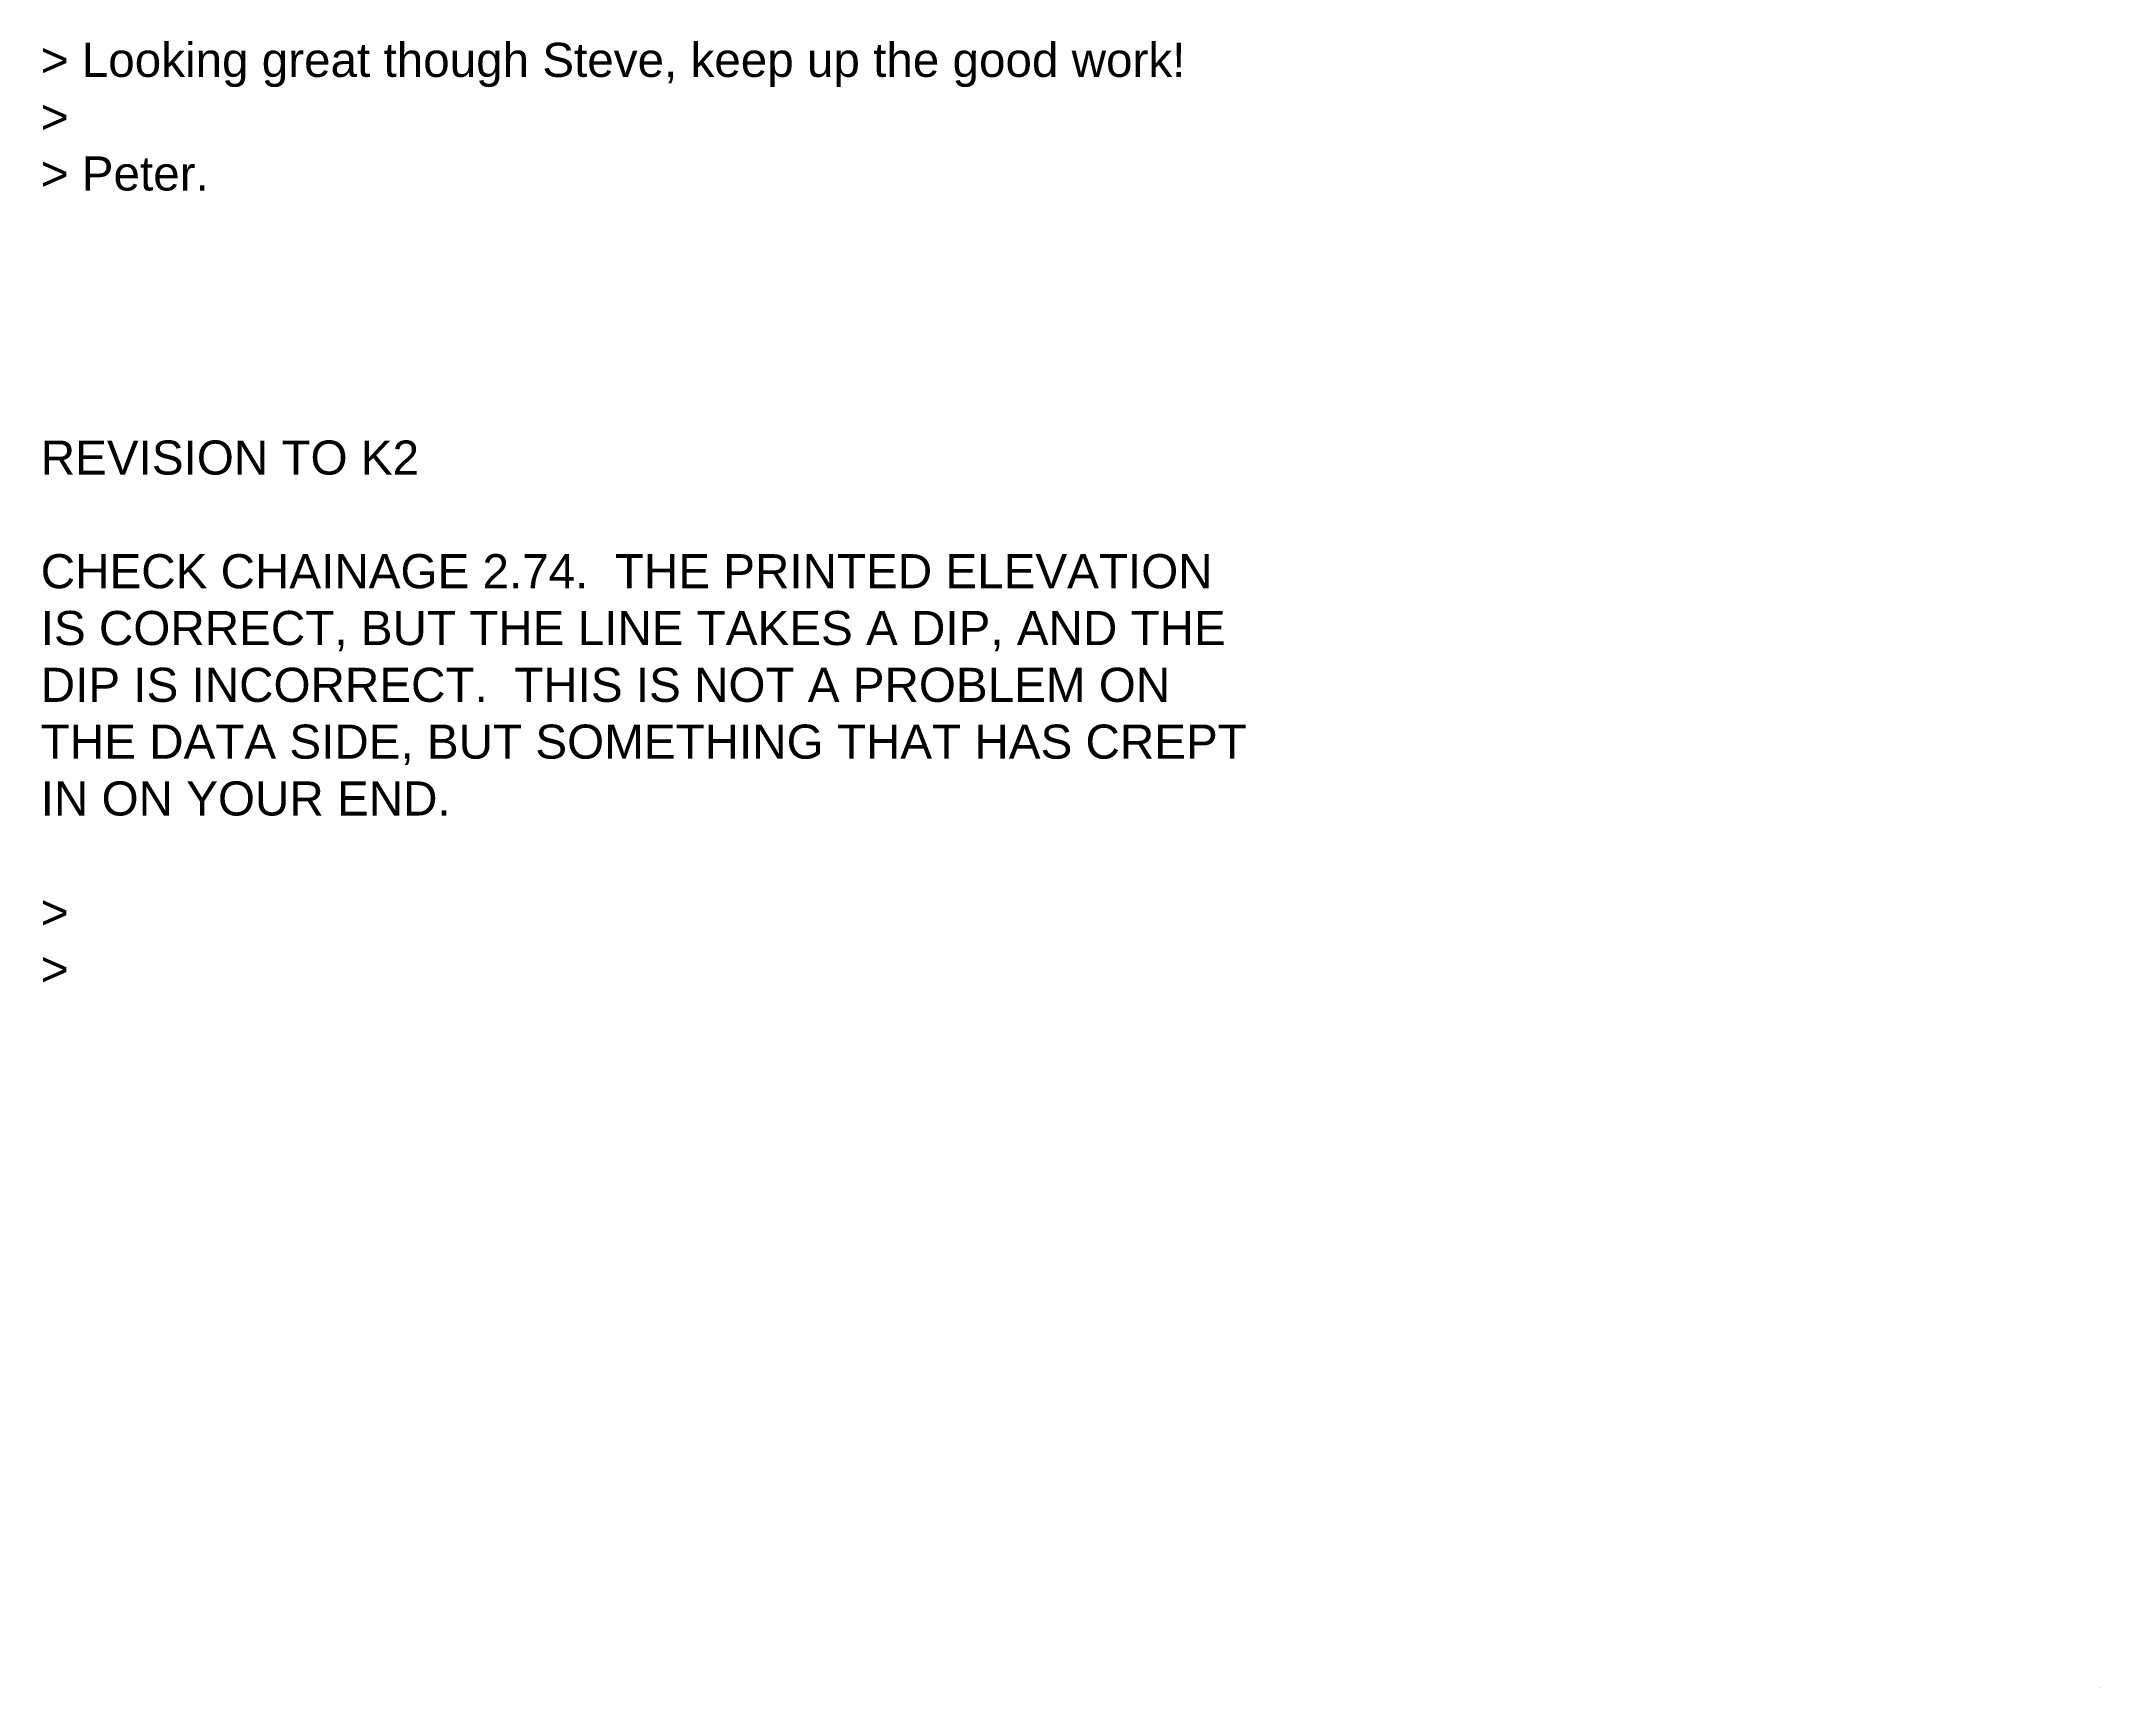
# Model space of a CAD drawing. Header units: millimetres. Extents: x -13804604 to 13046302109, y -19137686871 to 1424964600.
# Drawn here: x -7149355 to -4563237, y -3311515 to -1258225 of the extents above; entities that cross this region are included whole.
import ezdxf

# ---------------------------------------------------------------- set-up
doc = ezdxf.new("R2010")
doc.units = ezdxf.units.MM
doc.layers.get('0').update_dxf_attribs({"lineweight": 0})
doc.layers.add('Datum revision K8-21', color=7, linetype='Continuous', lineweight=0)
doc.styles.get("Standard").update_dxf_attribs({"font": 'arial.ttf'})

msp = doc.modelspace()

# ---------------------------------------------------------------- texts
at = {"color": 2, "true_color": 0xf1eb1f, "insert": (-7150254.329, -551157.468), "char_height": 42515.203935, "width": 1518313.26438, "attachment_point": 1}
msp.add_mtext('On 8/07/2021 2:14 pm, Peter Knight wrote:\\P> Plot K9:\\P>\\P> There is a disconnect \\P(no leading lines) between the ground \\Plevel line and the change markers down below. \\P\\P Also chainages below don’t seem \\Pto line up with data points along ground level.\\P>\\P> Looking great though Steve, keep up the good work!\\P>\\P> Peter.\\P\\P\\P\\P\\PREVISION TO K2\\P\\PCHECK CHAINAGE 2.74.  THE PRINTED ELEVATION IS CORRECT, BUT THE LINE TAKES A DIP, AND THE DIP IS INCORRECT.  THIS IS NOT A PROBLEM ON THE DATA SIDE, BUT SOMETHING THAT HAS CREPT IN ON YOUR END.\\P\\P>\\P>', dxfattribs=at)
at = {"layer": 'Datum revision K8-21', "char_height": 500, "attachment_point": 1}
for insert in [(-4582459.097, -3311015.157), (-4563893.326, -3310744.906)]:
    msp.add_mtext('W', dxfattribs=dict(at, insert=insert))

doc.saveas('drawing.dxf')
